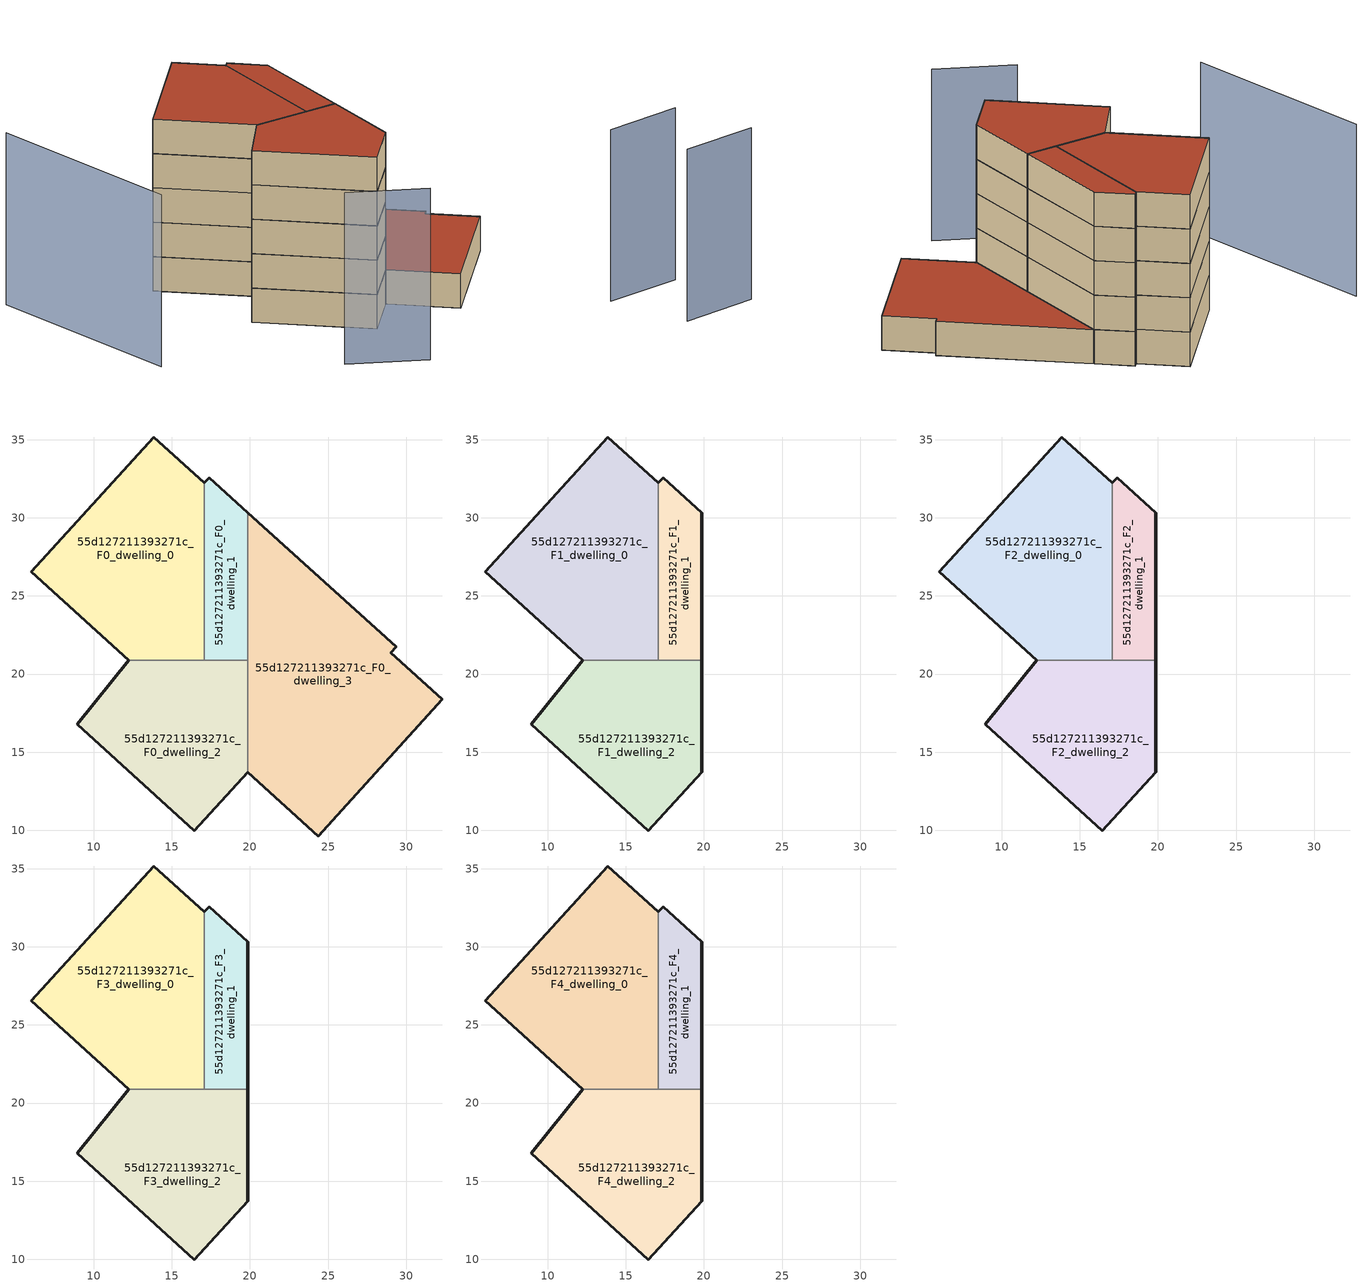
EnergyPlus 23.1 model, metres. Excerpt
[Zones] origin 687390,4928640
55d127211393271c_F0_dwelling_0
 floor ground (EU_floor_Construction): 17.09,20.89 17.09,32.23 13.85,35.17 6.02,26.54 12.25,20.89 z0
 wall outside (EU_wall_Construction): 12.25,20.89 6.02,26.54 13.85,35.17 17.09,32.23 z0:3
 wall to 55d127211393271c_F0_dwelling_1 (EU_wall_Construction): 17.09,32.23 17.09,20.89 z0:3
 wall to 55d127211393271c_F0_dwelling_2 (EU_wall_Construction): 17.09,20.89 12.25,20.89 z0:3
55d127211393271c_F0_dwelling_1
 floor ground (EU_floor_Construction): 19.87,20.89 19.87,30.34 17.41,32.57 17.09,32.23 17.09,20.89 z0
 wall outside (EU_wall_Construction): 17.09,32.23 17.41,32.57 19.87,30.34 z0:3
 wall to 55d127211393271c_F0_dwelling_3 (EU_wall_Construction): 19.87,30.34 19.87,20.89 z0:3
 wall to 55d127211393271c_F0_dwelling_2 (EU_wall_Construction): 19.87,20.89 17.09,20.89 z0:3
55d127211393271c_F0_dwelling_2
 floor ground (EU_floor_Construction): 16.45,9.97 19.87,13.73 19.87,20.89 12.25,20.89 8.95,16.79 z0
 wall outside (EU_wall_Construction): 19.87,13.73 16.45,9.97 8.95,16.79 12.25,20.89 z0:3
 wall to 55d127211393271c_F0_dwelling_3 (EU_wall_Construction): 19.87,20.89 19.87,13.73 z0:3
55d127211393271c_F0_dwelling_3
 floor ground (EU_floor_Construction): 24.37,9.64 32.29,18.38 29.01,21.36 29.35,21.74 19.87,30.34 19.87,13.73 z0
 wall outside (EU_wall_Construction): 19.87,30.34 29.35,21.74 29.01,21.36 32.29,18.38 24.37,9.64 19.87,13.73 z0:3
 roof outside (EU_roof_Construction): 29.35,21.74 29.01,21.36 32.29,18.38 24.37,9.64 19.87,13.73 19.87,30.34 z3
55d127211393271c_F1_dwelling_0
 floor to 55d127211393271c_F0_dwelling_0 (EU_floor_Construction): 17.09,20.89 17.09,32.23 13.85,35.17 6.02,26.54 12.25,20.89 z3
 wall outside (EU_wall_Construction): 12.25,20.89 6.02,26.54 13.85,35.17 17.09,32.23 z3:6
 wall to 55d127211393271c_F1_dwelling_1 (EU_wall_Construction): 17.09,32.23 17.09,20.89 z3:6
 wall to 55d127211393271c_F1_dwelling_2 (EU_wall_Construction): 17.09,20.89 12.25,20.89 z3:6
55d127211393271c_F1_dwelling_1
 floor to 55d127211393271c_F0_dwelling_1 (EU_floor_Construction): 19.87,20.89 19.87,30.34 17.41,32.57 17.09,32.23 17.09,20.89 z3
 wall outside (EU_wall_Construction): 17.09,32.23 17.41,32.57 19.87,30.34 19.87,20.89 z3:6
 wall to 55d127211393271c_F1_dwelling_2 (EU_wall_Construction): 19.87,20.89 17.09,20.89 z3:6
55d127211393271c_F1_dwelling_2
 floor to 55d127211393271c_F0_dwelling_2 (EU_floor_Construction): 16.45,9.97 19.87,13.73 19.87,20.89 12.25,20.89 8.95,16.79 z3
 wall outside (EU_wall_Construction): 19.87,20.89 19.87,13.73 16.45,9.97 8.95,16.79 12.25,20.89 z3:6
55d127211393271c_F2_dwelling_0
 floor to 55d127211393271c_F1_dwelling_0 (EU_floor_Construction): 17.09,20.89 17.09,32.23 13.85,35.17 6.02,26.54 12.25,20.89 z6
 wall outside (EU_wall_Construction): 12.25,20.89 6.02,26.54 13.85,35.17 17.09,32.23 z6:9
 wall to 55d127211393271c_F2_dwelling_1 (EU_wall_Construction): 17.09,32.23 17.09,20.89 z6:9
 wall to 55d127211393271c_F2_dwelling_2 (EU_wall_Construction): 17.09,20.89 12.25,20.89 z6:9
55d127211393271c_F2_dwelling_1
 floor to 55d127211393271c_F1_dwelling_1 (EU_floor_Construction): 19.87,20.89 19.87,30.34 17.41,32.57 17.09,32.23 17.09,20.89 z6
 wall outside (EU_wall_Construction): 17.09,32.23 17.41,32.57 19.87,30.34 19.87,20.89 z6:9
 wall to 55d127211393271c_F2_dwelling_2 (EU_wall_Construction): 19.87,20.89 17.09,20.89 z6:9
55d127211393271c_F2_dwelling_2
 floor to 55d127211393271c_F1_dwelling_2 (EU_floor_Construction): 16.45,9.97 19.87,13.73 19.87,20.89 12.25,20.89 8.95,16.79 z6
 wall outside (EU_wall_Construction): 19.87,20.89 19.87,13.73 16.45,9.97 8.95,16.79 12.25,20.89 z6:9
55d127211393271c_F3_dwelling_0
 floor to 55d127211393271c_F2_dwelling_0 (EU_floor_Construction): 17.09,20.89 17.09,32.23 13.85,35.17 6.02,26.54 12.25,20.89 z9
 wall outside (EU_wall_Construction): 12.25,20.89 6.02,26.54 13.85,35.17 17.09,32.23 z9:12
 wall to 55d127211393271c_F3_dwelling_1 (EU_wall_Construction): 17.09,32.23 17.09,20.89 z9:12
 wall to 55d127211393271c_F3_dwelling_2 (EU_wall_Construction): 17.09,20.89 12.25,20.89 z9:12
55d127211393271c_F3_dwelling_1
 floor to 55d127211393271c_F2_dwelling_1 (EU_floor_Construction): 19.87,20.89 19.87,30.34 17.41,32.57 17.09,32.23 17.09,20.89 z9
 wall outside (EU_wall_Construction): 17.09,32.23 17.41,32.57 19.87,30.34 19.87,20.89 z9:12
 wall to 55d127211393271c_F3_dwelling_2 (EU_wall_Construction): 19.87,20.89 17.09,20.89 z9:12
55d127211393271c_F3_dwelling_2
 floor to 55d127211393271c_F2_dwelling_2 (EU_floor_Construction): 16.45,9.97 19.87,13.73 19.87,20.89 12.25,20.89 8.95,16.79 z9
 wall outside (EU_wall_Construction): 19.87,20.89 19.87,13.73 16.45,9.97 8.95,16.79 12.25,20.89 z9:12
55d127211393271c_F4_dwelling_0
 floor to 55d127211393271c_F3_dwelling_0 (EU_floor_Construction): 17.09,20.89 17.09,32.23 13.85,35.17 6.02,26.54 12.25,20.89 z12
 wall outside (EU_wall_Construction): 12.25,20.89 6.02,26.54 13.85,35.17 17.09,32.23 z12:15
 wall to 55d127211393271c_F4_dwelling_1 (EU_wall_Construction): 17.09,32.23 17.09,20.89 z12:15
 wall to 55d127211393271c_F4_dwelling_2 (EU_wall_Construction): 17.09,20.89 12.25,20.89 z12:15
 roof outside (EU_roof_Construction): 17.09,32.23 17.09,20.89 12.25,20.89 6.02,26.54 13.85,35.17 z15
55d127211393271c_F4_dwelling_1
 floor to 55d127211393271c_F3_dwelling_1 (EU_floor_Construction): 19.87,20.89 19.87,30.34 17.41,32.57 17.09,32.23 17.09,20.89 z12
 wall outside (EU_wall_Construction): 17.09,32.23 17.41,32.57 19.87,30.34 19.87,20.89 z12:15
 wall to 55d127211393271c_F4_dwelling_2 (EU_wall_Construction): 19.87,20.89 17.09,20.89 z12:15
 roof outside (EU_roof_Construction): 19.87,30.34 19.87,20.89 17.09,20.89 17.09,32.23 17.41,32.57 z15
55d127211393271c_F4_dwelling_2
 floor to 55d127211393271c_F3_dwelling_2 (EU_floor_Construction): 16.45,9.97 19.87,13.73 19.87,20.89 12.25,20.89 8.95,16.79 z12
 wall outside (EU_wall_Construction): 19.87,20.89 19.87,13.73 16.45,9.97 8.95,16.79 12.25,20.89 z12:15
 roof outside (EU_roof_Construction): 19.87,20.89 19.87,13.73 16.45,9.97 8.95,16.79 12.25,20.89 z15
shading: 10.25,5.54 16.42,2.4 / 35.05,3.96 41.82,4.69 / -5.22,30.94 -2.13,13.53 z0:15
[Building]
EU S2 Campaign: North Axis=0; Terrain=City; Solar Distribution=FullExterior
[Site:Location]
Bologna: Latitude=44.5; Longitude=11.25; Time Zone=1; Elevation=37
[SizingPeriod:WeatherFileDays]
AnnualSizingPeriod: Begin Month=1; Begin Day of Month=1; End Month=12; End Day of Month=31; Day of Week for Start Day=Monday; Use Weather File Daylight Saving Period=No; Use Weather File Rain and Snow Indicators=No
[MATERIAL]
EU_InternalMass_Material: Roughness=MediumRough; Thickness=0.1; Conductivity=1; Density=1800; Specific Heat=900; Thermal Absorptance=0.9; Solar Absorptance=0.7; Visible Absorptance=0.7
[MATERIAL:NOMASS] Roughness=MediumRough; Thermal Absorptance=0.9; Solar Absorptance=0.7; Visible Absorptance=0.7
Name | Thermal Resistance
EU_wall_NoMass | 0.905828
EU_roof_NoMass | 0.37593
EU_floor_NoMass | 0.67114
[CONSTRUCTION]
EU_wall_Construction: EU_wall_NoMass
EU_roof_Construction: EU_roof_NoMass
EU_floor_Construction: EU_floor_NoMass
EU_InternalMass_Construction: EU_InternalMass_Material
[ZONE] Type=1; Multiplier=1; Ceiling Height=autocalculate; Floor Area=autocalculate; Part of Total Floor Area=Yes
Name | Volume
55d127211393271c_F0_dwelling_0; 55d127211393271c_F1_dwelling_0; 55d127211393271c_F2_dwelling_0; 55d127211393271c_F3_dwelling_0; 55d127211393271c_F4_dwelling_0 | 305.771
55d127211393271c_F0_dwelling_1 | 89.0156
55d127211393271c_F1_dwelling_1; 55d127211393271c_F2_dwelling_1; 55d127211393271c_F3_dwelling_1; 55d127211393271c_F4_dwelling_1 | 89.0149
55d127211393271c_F0_dwelling_2; 55d127211393271c_F1_dwelling_2; 55d127211393271c_F2_dwelling_2; 55d127211393271c_F3_dwelling_2; 55d127211393271c_F4_dwelling_2 | 241.408
55d127211393271c_F0_dwelling_3 | 423.478
[INTERNALMASS] Construction=EU_InternalMass_Construction
Name | Zone or ZoneList | Surface Area
55d127211393271c_F0_dwelling_0_EU_InternalMass | 55d127211393271c_F0_dwelling_0 | 101.923
55d127211393271c_F0_dwelling_1_EU_InternalMass | 55d127211393271c_F0_dwelling_1 | 29.6715
55d127211393271c_F0_dwelling_2_EU_InternalMass | 55d127211393271c_F0_dwelling_2 | 80.4692
55d127211393271c_F0_dwelling_3_EU_InternalMass | 55d127211393271c_F0_dwelling_3 | 141.158
55d127211393271c_F1_dwelling_0_EU_InternalMass | 55d127211393271c_F1_dwelling_0 | 180.308
55d127211393271c_F1_dwelling_1_EU_InternalMass | 55d127211393271c_F1_dwelling_1 | 92.4449
55d127211393271c_F1_dwelling_2_EU_InternalMass | 55d127211393271c_F1_dwelling_2 | 80.4692
55d127211393271c_F2_dwelling_0_EU_InternalMass | 55d127211393271c_F2_dwelling_0 | 180.308
55d127211393271c_F2_dwelling_1_EU_InternalMass | 55d127211393271c_F2_dwelling_1 | 92.4449
55d127211393271c_F2_dwelling_2_EU_InternalMass | 55d127211393271c_F2_dwelling_2 | 80.4692
55d127211393271c_F3_dwelling_0_EU_InternalMass | 55d127211393271c_F3_dwelling_0 | 180.308
55d127211393271c_F3_dwelling_1_EU_InternalMass | 55d127211393271c_F3_dwelling_1 | 92.4449
55d127211393271c_F3_dwelling_2_EU_InternalMass | 55d127211393271c_F3_dwelling_2 | 80.4692
55d127211393271c_F4_dwelling_0_EU_InternalMass | 55d127211393271c_F4_dwelling_0 | 180.308
55d127211393271c_F4_dwelling_1_EU_InternalMass | 55d127211393271c_F4_dwelling_1 | 92.4449
55d127211393271c_F4_dwelling_2_EU_InternalMass | 55d127211393271c_F4_dwelling_2 | 80.4692
[OTHEREQUIPMENT] Fuel Type=Electricity; Design Level Calculation Method=Watts/Area; Power per Zone Floor Area=1; Fraction Latent=0; Fraction Radiant=0; Fraction Lost=0; Carbon Dioxide Generation Rate=0; EndUse Subcategory=EU_Step8_InternalGains
Name | Zone or ZoneList or Space or SpaceList | Schedule
EU_Step8_InternalGain_55d127211393271c_F0_dwelling_0_f000 | 55d127211393271c_F0_dwelling_0 | EU_Step8_GainSchedule_55d127211393271c_F0_dwelling_0_f000
EU_Step8_InternalGain_55d127211393271c_F0_dwelling_1_f000 | 55d127211393271c_F0_dwelling_1 | EU_Step8_GainSchedule_55d127211393271c_F0_dwelling_1_f000
EU_Step8_InternalGain_55d127211393271c_F0_dwelling_2_f000 | 55d127211393271c_F0_dwelling_2 | EU_Step8_GainSchedule_55d127211393271c_F0_dwelling_2_f000
EU_Step8_InternalGain_55d127211393271c_F0_dwelling_3_f000 | 55d127211393271c_F0_dwelling_3 | EU_Step8_GainSchedule_55d127211393271c_F0_dwelling_3_f000
EU_Step8_InternalGain_55d127211393271c_F1_dwelling_0_f000 | 55d127211393271c_F1_dwelling_0 | EU_Step8_GainSchedule_55d127211393271c_F1_dwelling_0_f000
EU_Step8_InternalGain_55d127211393271c_F1_dwelling_1_f000 | 55d127211393271c_F1_dwelling_1 | EU_Step8_GainSchedule_55d127211393271c_F1_dwelling_1_f000
EU_Step8_InternalGain_55d127211393271c_F1_dwelling_2_f000 | 55d127211393271c_F1_dwelling_2 | EU_Step8_GainSchedule_55d127211393271c_F1_dwelling_2_f000
EU_Step8_InternalGain_55d127211393271c_F2_dwelling_0_f000 | 55d127211393271c_F2_dwelling_0 | EU_Step8_GainSchedule_55d127211393271c_F2_dwelling_0_f000
EU_Step8_InternalGain_55d127211393271c_F2_dwelling_1_f000 | 55d127211393271c_F2_dwelling_1 | EU_Step8_GainSchedule_55d127211393271c_F2_dwelling_1_f000
EU_Step8_InternalGain_55d127211393271c_F2_dwelling_2_f000 | 55d127211393271c_F2_dwelling_2 | EU_Step8_GainSchedule_55d127211393271c_F2_dwelling_2_f000
EU_Step8_InternalGain_55d127211393271c_F3_dwelling_0_f000 | 55d127211393271c_F3_dwelling_0 | EU_Step8_GainSchedule_55d127211393271c_F3_dwelling_0_f000
EU_Step8_InternalGain_55d127211393271c_F3_dwelling_1_f000 | 55d127211393271c_F3_dwelling_1 | EU_Step8_GainSchedule_55d127211393271c_F3_dwelling_1_f000
EU_Step8_InternalGain_55d127211393271c_F3_dwelling_2_f000 | 55d127211393271c_F3_dwelling_2 | EU_Step8_GainSchedule_55d127211393271c_F3_dwelling_2_f000
EU_Step8_InternalGain_55d127211393271c_F4_dwelling_0_f000 | 55d127211393271c_F4_dwelling_0 | EU_Step8_GainSchedule_55d127211393271c_F4_dwelling_0_f000
EU_Step8_InternalGain_55d127211393271c_F4_dwelling_1_f000 | 55d127211393271c_F4_dwelling_1 | EU_Step8_GainSchedule_55d127211393271c_F4_dwelling_1_f000
EU_Step8_InternalGain_55d127211393271c_F4_dwelling_2_f000 | 55d127211393271c_F4_dwelling_2 | EU_Step8_GainSchedule_55d127211393271c_F4_dwelling_2_f000
[ZONEVENTILATION:DESIGNFLOWRATE] Schedule=EU_AlwaysOn; Design Flow Rate Calculation Method=AirChanges/Hour; Air Changes per Hour=0.73129; Ventilation Type=Natural; Fan Pressure Rise=0; Fan Total Efficiency=1; Constant Term Coefficient=1; Temperature Term Coefficient=0; Velocity Term Coefficient=0; Velocity Squared Term Coefficient=0; Minimum Indoor Temperature=-100; Maximum Indoor Temperature=100; Delta Temperature=-100; Minimum Outdoor Temperature=-100; Maximum Outdoor Temperature=100; Maximum Wind Speed=40
Name | Zone or ZoneList or Space or SpaceList
EU_ConstantAir_55d127211393271c_F0_dwelling_0 | 55d127211393271c_F0_dwelling_0
EU_ConstantAir_55d127211393271c_F0_dwelling_1 | 55d127211393271c_F0_dwelling_1
EU_ConstantAir_55d127211393271c_F0_dwelling_2 | 55d127211393271c_F0_dwelling_2
EU_ConstantAir_55d127211393271c_F0_dwelling_3 | 55d127211393271c_F0_dwelling_3
EU_ConstantAir_55d127211393271c_F1_dwelling_0 | 55d127211393271c_F1_dwelling_0
EU_ConstantAir_55d127211393271c_F1_dwelling_1 | 55d127211393271c_F1_dwelling_1
EU_ConstantAir_55d127211393271c_F1_dwelling_2 | 55d127211393271c_F1_dwelling_2
EU_ConstantAir_55d127211393271c_F2_dwelling_0 | 55d127211393271c_F2_dwelling_0
EU_ConstantAir_55d127211393271c_F2_dwelling_1 | 55d127211393271c_F2_dwelling_1
EU_ConstantAir_55d127211393271c_F2_dwelling_2 | 55d127211393271c_F2_dwelling_2
EU_ConstantAir_55d127211393271c_F3_dwelling_0 | 55d127211393271c_F3_dwelling_0
EU_ConstantAir_55d127211393271c_F3_dwelling_1 | 55d127211393271c_F3_dwelling_1
EU_ConstantAir_55d127211393271c_F3_dwelling_2 | 55d127211393271c_F3_dwelling_2
EU_ConstantAir_55d127211393271c_F4_dwelling_0 | 55d127211393271c_F4_dwelling_0
EU_ConstantAir_55d127211393271c_F4_dwelling_1 | 55d127211393271c_F4_dwelling_1
EU_ConstantAir_55d127211393271c_F4_dwelling_2 | 55d127211393271c_F4_dwelling_2
[HVACTEMPLATE:THERMOSTAT] Constant Heating Setpoint=20; Constant Cooling Setpoint=50
EU_HeatOnly_55d127211393271c_F0_dwelling_0; EU_HeatOnly_55d127211393271c_F0_dwelling_1; EU_HeatOnly_55d127211393271c_F0_dwelling_2; EU_HeatOnly_55d127211393271c_F0_dwelling_3; EU_HeatOnly_55d127211393271c_F1_dwelling_0; EU_HeatOnly_55d127211393271c_F1_dwelling_1; EU_HeatOnly_55d127211393271c_F1_dwelling_2; EU_HeatOnly_55d127211393271c_F2_dwelling_0; EU_HeatOnly_55d127211393271c_F2_dwelling_1; EU_HeatOnly_55d127211393271c_F2_dwelling_2; EU_HeatOnly_55d127211393271c_F3_dwelling_0; EU_HeatOnly_55d127211393271c_F3_dwelling_1; EU_HeatOnly_55d127211393271c_F3_dwelling_2; EU_HeatOnly_55d127211393271c_F4_dwelling_0; EU_HeatOnly_55d127211393271c_F4_dwelling_1; EU_HeatOnly_55d127211393271c_F4_dwelling_2
[HVACTEMPLATE:ZONE:IDEALLOADSAIRSYSTEM] System Availability Schedule=EU_AlwaysOn; Maximum Heating Supply Air Temperature=50; Minimum Cooling Supply Air Temperature=13; Maximum Heating Supply Air Humidity Ratio=0.0156; Minimum Cooling Supply Air Humidity Ratio=0.0077; Heating Limit=NoLimit; Cooling Limit=NoLimit; Heating Availability Schedule=EU_AlwaysOn; Cooling Availability Schedule=EU_CoolingOff; Dehumidification Control Type=ConstantSensibleHeatRatio; Cooling Sensible Heat Ratio=0.7; Dehumidification Setpoint=60; Humidification Control Type=None; Humidification Setpoint=30; Outdoor Air Method=None; Outdoor Air Flow Rate per Person=0.00944; Outdoor Air Flow Rate per Zone Floor Area=0; Outdoor Air Flow Rate per Zone=0; Demand Controlled Ventilation Type=None; Outdoor Air Economizer Type=NoEconomizer; Heat Recovery Type=None; Sensible Heat Recovery Effectiveness=0.7; Latent Heat Recovery Effectiveness=0.65
Name | Template Thermostat
55d127211393271c_F0_dwelling_0 | EU_HeatOnly_55d127211393271c_F0_dwelling_0
55d127211393271c_F0_dwelling_1 | EU_HeatOnly_55d127211393271c_F0_dwelling_1
55d127211393271c_F0_dwelling_2 | EU_HeatOnly_55d127211393271c_F0_dwelling_2
55d127211393271c_F0_dwelling_3 | EU_HeatOnly_55d127211393271c_F0_dwelling_3
55d127211393271c_F1_dwelling_0 | EU_HeatOnly_55d127211393271c_F1_dwelling_0
55d127211393271c_F1_dwelling_1 | EU_HeatOnly_55d127211393271c_F1_dwelling_1
55d127211393271c_F1_dwelling_2 | EU_HeatOnly_55d127211393271c_F1_dwelling_2
55d127211393271c_F2_dwelling_0 | EU_HeatOnly_55d127211393271c_F2_dwelling_0
55d127211393271c_F2_dwelling_1 | EU_HeatOnly_55d127211393271c_F2_dwelling_1
55d127211393271c_F2_dwelling_2 | EU_HeatOnly_55d127211393271c_F2_dwelling_2
55d127211393271c_F3_dwelling_0 | EU_HeatOnly_55d127211393271c_F3_dwelling_0
55d127211393271c_F3_dwelling_1 | EU_HeatOnly_55d127211393271c_F3_dwelling_1
55d127211393271c_F3_dwelling_2 | EU_HeatOnly_55d127211393271c_F3_dwelling_2
55d127211393271c_F4_dwelling_0 | EU_HeatOnly_55d127211393271c_F4_dwelling_0
55d127211393271c_F4_dwelling_1 | EU_HeatOnly_55d127211393271c_F4_dwelling_1
55d127211393271c_F4_dwelling_2 | EU_HeatOnly_55d127211393271c_F4_dwelling_2
[SIZING:ZONE] Zone Cooling Design Supply Air Temperature Input Method=SupplyAirTemperature; Zone Cooling Design Supply Air Temperature=13; Zone Heating Design Supply Air Temperature Input Method=SupplyAirTemperature; Zone Heating Design Supply Air Temperature=50; Zone Cooling Design Supply Air Humidity Ratio=0.008; Zone Heating Design Supply Air Humidity Ratio=0.008; Cooling Design Air Flow Method=DesignDay; Cooling Design Air Flow Rate=0; Cooling Minimum Air Flow per Zone Floor Area=0.000762; Cooling Minimum Air Flow=0; Cooling Minimum Air Flow Fraction=0.2; Heating Design Air Flow Method=DesignDay; Heating Design Air Flow Rate=0; Heating Maximum Air Flow per Zone Floor Area=0.002032; Heating Maximum Air Flow=0.141576; Heating Maximum Air Flow Fraction=0.3; Account for Dedicated Outdoor Air System=No; Dedicated Outdoor Air System Control Strategy=NeutralSupplyAir; Dedicated Outdoor Air Low Setpoint Temperature for Design=autosize; Dedicated Outdoor Air High Setpoint Temperature for Design=autosize; Zone Load Sizing Method=Sensible Load Only No Latent Load; Zone Latent Cooling Design Supply Air Humidity Ratio Input Method=HumidityRatioDifference; Zone Cooling Design Supply Air Humidity Ratio Difference=0.005; Zone Latent Heating Design Supply Air Humidity Ratio Input Method=HumidityRatioDifference; Zone Humidification Design Supply Air Humidity Ratio Difference=0.005
55d127211393271c_F0_dwelling_0; 55d127211393271c_F0_dwelling_1; 55d127211393271c_F0_dwelling_2; 55d127211393271c_F0_dwelling_3; 55d127211393271c_F1_dwelling_0; 55d127211393271c_F1_dwelling_1; 55d127211393271c_F1_dwelling_2; 55d127211393271c_F2_dwelling_0; 55d127211393271c_F2_dwelling_1; 55d127211393271c_F2_dwelling_2; 55d127211393271c_F3_dwelling_0; 55d127211393271c_F3_dwelling_1; 55d127211393271c_F3_dwelling_2; 55d127211393271c_F4_dwelling_0; 55d127211393271c_F4_dwelling_1; 55d127211393271c_F4_dwelling_2
[SCHEDULE:CONSTANT]
Name | Hourly Value
EU_AlwaysOn | 1
EU_CoolingOff | 0
[SCHEDULE:FILE] Column Number=1; Rows to Skip at Top=0; Number of Hours of Data=8760; Column Separator=Comma; Interpolate to Timestep=No; Minutes per Item=60; Adjust Schedule for Daylight Savings=Yes
Name | File
EU_Step8_GainSchedule_55d127211393271c_F0_dwelling_0_f000 | ../../schedules/55d127211393271c/55d127211393271c_F0_dwelling_0_f000_gain.csv
EU_Step8_GainSchedule_55d127211393271c_F0_dwelling_1_f000 | ../../schedules/55d127211393271c/55d127211393271c_F0_dwelling_1_f000_gain.csv
EU_Step8_GainSchedule_55d127211393271c_F0_dwelling_2_f000 | ../../schedules/55d127211393271c/55d127211393271c_F0_dwelling_2_f000_gain.csv
EU_Step8_GainSchedule_55d127211393271c_F0_dwelling_3_f000 | ../../schedules/55d127211393271c/55d127211393271c_F0_dwelling_3_f000_gain.csv
EU_Step8_GainSchedule_55d127211393271c_F1_dwelling_0_f000 | ../../schedules/55d127211393271c/55d127211393271c_F1_dwelling_0_f000_gain.csv
EU_Step8_GainSchedule_55d127211393271c_F1_dwelling_1_f000 | ../../schedules/55d127211393271c/55d127211393271c_F1_dwelling_1_f000_gain.csv
EU_Step8_GainSchedule_55d127211393271c_F1_dwelling_2_f000 | ../../schedules/55d127211393271c/55d127211393271c_F1_dwelling_2_f000_gain.csv
EU_Step8_GainSchedule_55d127211393271c_F2_dwelling_0_f000 | ../../schedules/55d127211393271c/55d127211393271c_F2_dwelling_0_f000_gain.csv
EU_Step8_GainSchedule_55d127211393271c_F2_dwelling_1_f000 | ../../schedules/55d127211393271c/55d127211393271c_F2_dwelling_1_f000_gain.csv
EU_Step8_GainSchedule_55d127211393271c_F2_dwelling_2_f000 | ../../schedules/55d127211393271c/55d127211393271c_F2_dwelling_2_f000_gain.csv
EU_Step8_GainSchedule_55d127211393271c_F3_dwelling_0_f000 | ../../schedules/55d127211393271c/55d127211393271c_F3_dwelling_0_f000_gain.csv
EU_Step8_GainSchedule_55d127211393271c_F3_dwelling_1_f000 | ../../schedules/55d127211393271c/55d127211393271c_F3_dwelling_1_f000_gain.csv
EU_Step8_GainSchedule_55d127211393271c_F3_dwelling_2_f000 | ../../schedules/55d127211393271c/55d127211393271c_F3_dwelling_2_f000_gain.csv
EU_Step8_GainSchedule_55d127211393271c_F4_dwelling_0_f000 | ../../schedules/55d127211393271c/55d127211393271c_F4_dwelling_0_f000_gain.csv
EU_Step8_GainSchedule_55d127211393271c_F4_dwelling_1_f000 | ../../schedules/55d127211393271c/55d127211393271c_F4_dwelling_1_f000_gain.csv
EU_Step8_GainSchedule_55d127211393271c_F4_dwelling_2_f000 | ../../schedules/55d127211393271c/55d127211393271c_F4_dwelling_2_f000_gain.csv
